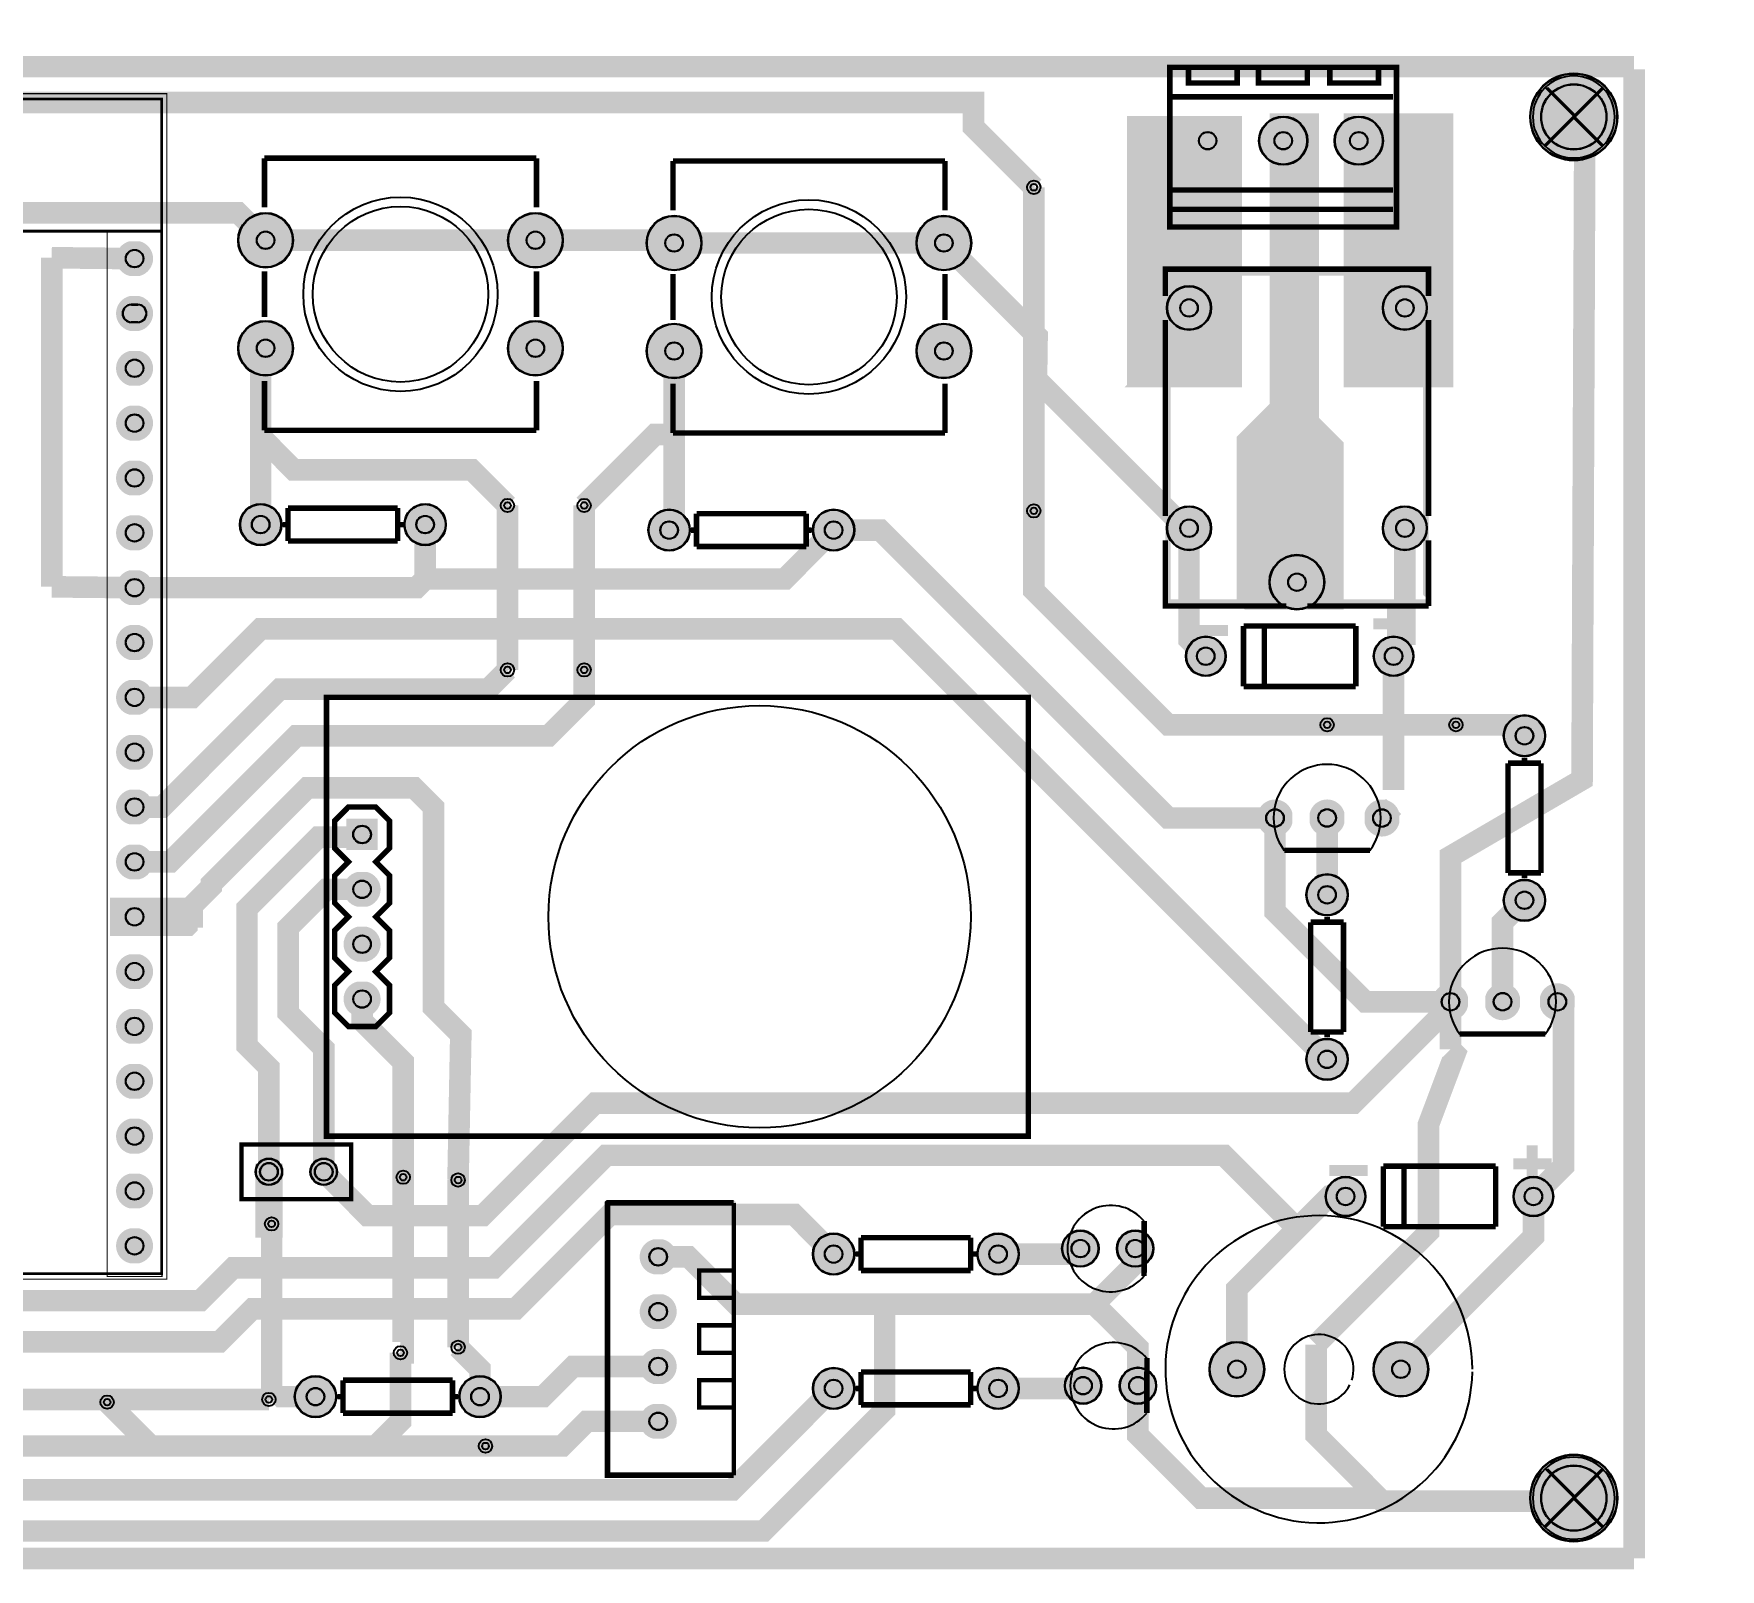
# Model space of a CAD drawing. Header units: millimetres. Extents: x 1 to 137, y 0 to 71.
# Drawn here: x 58.9 to 137, y 0.3 to 71.5 of the extents above; entities that cross this region are included whole.
import ezdxf

# ---------------------------------------------------------------- set-up
doc = ezdxf.new("R2010")
doc.units = ezdxf.units.MM
for name, color, linetype, true_color in [('BoardOutLine', 7, 'Continuous', 0xff00ff), ('BottomLayer', 7, 'Continuous', 0x0000ff), ('BottomSolderMaskLayer', 7, 'Continuous', 0xaa00ff), ('Document', 7, 'Continuous', 0xffffff), ('Hole', 7, 'Continuous', 0x222222), ('Multi-Layer', 7, 'Continuous', 0xc0c0c0), ('TopLayer', 7, 'Continuous', 0xff0000), ('TopSilkLayer', 7, 'Continuous', 0xffcc00), ('TopSolderMaskLayer', 7, 'Continuous', 0x800080)]:
    doc.layers.add(name, color=color, linetype=linetype, true_color=true_color)

msp = doc.modelspace()

# ---------------------------------------------------------------- hatches: boundary and pattern name
at = {"layer": 'BottomLayer'}
for points in [[(114.835, 67.651), (109.501, 67.651), (109.501, 55.205), (109.374, 55.078), (114.835, 55.078)], [(116.105, 67.778), (118.391, 67.778), (118.391, 53.935), (116.232, 53.935), (116.105, 54.062)], [(119.534, 67.778), (119.534, 55.078), (124.614, 55.078), (124.614, 67.778)], [(114.581, 52.538), (114.581, 52.792), (116.105, 54.316), (118.391, 54.316), (118.391, 53.681), (119.534, 52.538), (119.534, 44.791), (114.962, 44.791), (114.581, 45.172)], [(62.384, 31.456), (66.448, 31.456), (66.448, 29.932), (66.194, 29.678), (62.384, 29.678)], [(69.115, 19.137), (70.385, 19.137), (70.385, 15.708), (69.115, 15.708)]]:
    msp.add_hatch(color=256, dxfattribs=at).paths.add_polyline_path(points)
at = {"layer": 'BottomSolderMaskLayer'}
for points in [[(128.177, 67.61, 1), (132.228, 67.61, 1)], [(112.115, 67.634), (114.366, 67.634), (114.366, 65.383), (112.115, 65.383)], [(115.615, 66.508, 1), (117.866, 66.508, 1)], [(119.115, 66.508, 1), (121.366, 66.508, 1)], [(68.321, 61.896, 1), (70.872, 61.896, 1)], [(80.821, 61.896, 1), (83.371, 61.896, 1)], [(87.244, 61.769, 1), (89.795, 61.769, 1)], [(99.744, 61.769, 1), (102.294, 61.769, 1)], [(63.301, 60.242, -0.785398), (63.301, 61.853), (63.753, 61.853, -0.785398), (63.753, 60.242)], [(111.35, 58.761, 1), (113.401, 58.761, 1)], [(121.35, 58.761, 1), (123.401, 58.761, 1)], [(63.301, 57.702, -0.785398), (63.301, 59.313), (63.753, 59.313, -0.785398), (63.753, 57.702)], [(68.321, 56.896, 1), (70.872, 56.896, 1)], [(80.821, 56.896, 1), (83.371, 56.896, 1)], [(87.244, 56.769, 1), (89.795, 56.769, 1)], [(99.744, 56.769, 1), (102.294, 56.769, 1)], [(63.301, 55.162, -0.785398), (63.301, 56.773), (63.753, 56.773, -0.785398), (63.753, 55.162)], [(63.301, 52.622, -0.785398), (63.301, 54.232), (63.753, 54.232, -0.785398), (63.753, 52.622)], [(63.301, 50.082, -0.785398), (63.301, 51.692), (63.753, 51.692, -0.785398), (63.753, 50.082)], [(68.404, 48.728, 1), (70.335, 48.728, 1)], [(76.024, 48.728, 1), (77.955, 48.728, 1)], [(87.327, 48.474, 1), (89.258, 48.474, 1)], [(94.947, 48.474, 1), (96.878, 48.474, 1)], [(111.35, 48.561, 1), (113.401, 48.561, 1)], [(121.35, 48.561, 1), (123.401, 48.561, 1)], [(63.301, 47.542, -0.785398), (63.301, 49.152), (63.753, 49.152, -0.785398), (63.753, 47.542)], [(116.1, 46.061, 1), (118.651, 46.061, 1)], [(63.301, 45.002, -0.785398), (63.301, 46.612), (63.753, 46.612, -0.785398), (63.753, 45.002)], [(63.301, 42.462, -0.785398), (63.301, 44.072), (63.753, 44.072, -0.785398), (63.753, 42.462)], [(112.227, 42.632, 1), (114.078, 42.632, 1)], [(120.927, 42.632, 1), (122.778, 42.632, 1)], [(63.301, 39.922, -0.785398), (63.301, 41.532), (63.753, 41.532, -0.785398), (63.753, 39.922)], [(126.951, 38.949, 1), (128.882, 38.949, 1)], [(63.301, 37.382, -0.785398), (63.301, 38.992), (63.753, 38.992, -0.785398), (63.753, 37.382)], [(63.301, 34.842, -0.785398), (63.301, 36.452), (63.753, 36.452, -0.785398), (63.753, 34.842)], [(117.165, 34.913, -0.785398), (115.554, 34.913), (115.554, 35.365, -0.785398), (117.165, 35.365)], [(119.578, 34.916, -0.785398), (117.967, 34.916), (117.967, 35.367, -0.785398), (119.578, 35.367)], [(122.118, 34.913, -0.785398), (120.507, 34.913), (120.507, 35.365, -0.785398), (122.118, 35.365)], [(73.343, 35.102), (74.793, 35.102), (74.793, 33.652), (73.343, 33.652)], [(63.301, 32.302, -0.785398), (63.301, 33.912), (63.753, 33.912, -0.785398), (63.753, 32.302)], [(73.842, 31.032, -0.785398), (73.842, 32.642), (74.294, 32.642, -0.785398), (74.294, 31.032)], [(117.807, 31.583, 1), (119.737, 31.583, 1)], [(126.951, 31.329, 1), (128.882, 31.329, 1)], [(63.301, 29.762, -0.785398), (63.301, 31.372), (63.753, 31.372, -0.785398), (63.753, 29.762)], [(73.842, 28.492, -0.785398), (73.842, 30.102), (74.294, 30.102, -0.785398), (74.294, 28.492)], [(63.301, 27.222, -0.785398), (63.301, 28.832), (63.753, 28.832, -0.785398), (63.753, 27.222)], [(73.842, 25.952, -0.785398), (73.842, 27.562), (74.294, 27.562, -0.785398), (74.294, 25.952)], [(125.293, 26.404, -0.785398), (123.682, 26.404), (123.682, 26.856, -0.785398), (125.293, 26.856)], [(127.706, 26.407, -0.785398), (126.095, 26.407), (126.095, 26.858, -0.785398), (127.706, 26.858)], [(130.246, 26.404, -0.785398), (128.635, 26.404), (128.635, 26.856, -0.785398), (130.246, 26.856)], [(63.301, 24.682, -0.785398), (63.301, 26.292), (63.753, 26.292, -0.785398), (63.753, 24.682)], [(117.807, 23.963, 1), (119.737, 23.963, 1)], [(63.301, 22.142, -0.785398), (63.301, 23.752), (63.753, 23.752, -0.785398), (63.753, 22.142)], [(63.301, 19.602, -0.785398), (63.301, 21.212), (63.753, 21.212, -0.785398), (63.753, 19.602)], [(69.128, 18.756, 1), (70.372, 18.756, 1)], [(71.668, 18.756, 1), (72.912, 18.756, 1)], [(63.301, 17.062, -0.785398), (63.301, 18.672), (63.753, 18.672, -0.785398), (63.753, 17.062)], [(118.704, 17.613, 1), (120.555, 17.613, 1)], [(127.404, 17.613, 1), (129.255, 17.613, 1)], [(63.301, 14.522, -0.785398), (63.301, 16.132), (63.753, 16.132, -0.785398), (63.753, 14.522)], [(94.947, 14.946, 1), (96.877, 14.946, 1)], [(102.567, 14.946, 1), (104.497, 14.946, 1)], [(106.491, 15.2, 1), (108.193, 15.2, 1)], [(109.031, 15.2, 1), (110.733, 15.2, 1)], [(88.011, 15.624, -0.785398), (88.011, 14.014), (87.557, 14.014, -0.785398), (87.557, 15.624)], [(88.011, 13.084, -0.785398), (88.011, 11.474), (87.557, 11.474, -0.785398), (87.557, 13.084)], [(88.011, 10.544, -0.785398), (88.011, 8.934), (87.557, 8.934, -0.785398), (87.557, 10.544)], [(113.316, 9.612, 1), (115.867, 9.612, 1)], [(120.915, 9.612, 1), (123.466, 9.612, 1)], [(94.947, 8.723, 1), (96.877, 8.723, 1)], [(102.567, 8.723, 1), (104.497, 8.723, 1)], [(106.618, 8.85, 1), (108.32, 8.85, 1)], [(109.158, 8.85, 1), (110.86, 8.85, 1)], [(70.944, 8.342, 1), (72.874, 8.342, 1)], [(78.564, 8.342, 1), (80.494, 8.342, 1)], [(88.011, 8.004, -0.785398), (88.011, 6.394), (87.557, 6.394, -0.785398), (87.557, 8.004)], [(128.177, 3.643, 1), (132.228, 3.643, 1)]]:
    msp.add_hatch(color=256, dxfattribs=at).paths.add_polyline_path(points)
at = {"layer": 'Document'}
for points in [[(123.344, 45.014), (111.406, 45.014), (111.39, 45.015), (111.373, 45.018), (111.358, 45.024), (111.343, 45.031), (111.329, 45.04), (111.316, 45.051), (111.305, 45.064), (111.296, 45.078), (111.289, 45.092), (111.283, 45.108), (111.28, 45.124), (111.279, 45.141), (111.279, 60.381), (111.28, 60.398), (111.283, 60.414), (111.289, 60.43), (111.296, 60.445), (111.305, 60.458), (111.316, 60.471), (111.329, 60.482), (111.343, 60.491), (111.358, 60.498), (111.373, 60.504), (111.39, 60.507), (111.406, 60.508), (123.344, 60.508), (123.361, 60.507), (123.377, 60.504), (123.393, 60.498), (123.408, 60.491), (123.421, 60.482), (123.434, 60.471), (123.445, 60.458), (123.454, 60.445), (123.462, 60.43), (123.467, 60.414), (123.47, 60.398), (123.471, 60.381), (123.471, 45.522), (123.47, 45.505), (123.467, 45.489), (123.462, 45.473), (123.454, 45.459), (123.445, 45.445), (123.434, 45.432), (123.421, 45.421), (123.408, 45.412), (123.393, 45.405), (123.377, 45.399), (123.361, 45.396), (123.344, 45.395), (123.328, 45.396), (123.311, 45.399), (123.296, 45.405), (123.281, 45.412), (123.267, 45.421), (123.254, 45.432), (123.243, 45.445), (123.234, 45.459), (123.227, 45.473), (123.221, 45.489), (123.218, 45.505), (123.217, 45.522), (123.217, 60.254), (111.533, 60.254), (111.533, 45.268), (123.344, 45.268), (123.361, 45.267), (123.377, 45.264), (123.393, 45.258), (123.408, 45.251), (123.421, 45.242), (123.434, 45.231), (123.445, 45.218), (123.454, 45.205), (123.462, 45.19), (123.467, 45.174), (123.47, 45.158), (123.471, 45.141), (123.47, 45.124), (123.467, 45.108), (123.462, 45.092), (123.454, 45.078), (123.445, 45.064), (123.434, 45.051), (123.421, 45.04), (123.408, 45.031), (123.393, 45.024), (123.377, 45.018), (123.361, 45.015), (123.344, 45.014)], [(121.547, 43.225), (121.547, 45.003), (122.055, 45.003), (122.055, 43.225)], [(112.4, 44.083), (114.178, 44.083), (114.178, 43.575), (112.4, 43.575)], [(120.917, 44.391), (122.695, 44.391), (122.695, 43.883), (120.917, 43.883)], [(128.024, 18.206), (128.024, 19.984), (128.532, 19.984), (128.532, 18.206)], [(118.877, 19.064), (120.655, 19.064), (120.655, 18.556), (118.877, 18.556)], [(127.394, 19.372), (129.172, 19.372), (129.172, 18.864), (127.394, 18.864)], [(91.184, 4.829), (85.554, 4.829), (85.554, 17.199), (91.184, 17.199), (91.184, 4.979), (91.384, 4.979), (91.384, 17.349), (91.294, 17.439), (85.424, 17.439), (85.314, 17.329), (85.314, 4.689), (85.414, 4.589), (91.324, 4.589), (91.384, 4.649), (91.384, 4.969), (91.184, 4.969)], [(91.184, 13.009), (91.184, 12.819), (89.664, 12.819), (89.594, 12.889), (89.594, 14.209), (89.664, 14.279), (91.174, 14.279), (91.174, 14.089), (89.794, 14.089), (89.784, 14.079), (89.784, 13.019), (89.794, 13.009)], [(91.184, 10.469), (91.184, 10.279), (89.664, 10.279), (89.594, 10.349), (89.594, 11.669), (89.664, 11.739), (91.174, 11.739), (91.174, 11.549), (89.794, 11.549), (89.784, 11.539), (89.784, 10.479), (89.794, 10.469)], [(91.184, 7.929), (91.184, 7.739), (89.664, 7.739), (89.594, 7.809), (89.594, 9.129), (89.664, 9.199), (91.174, 9.199), (91.174, 9.009), (89.794, 9.009), (89.784, 8.999), (89.784, 7.939), (89.794, 7.929)]]:
    msp.add_hatch(color=256, dxfattribs=at).paths.add_polyline_path(points)
at = {"layer": 'Multi-Layer'}
for points in [[(128.202, 67.61, 1), (132.202, 67.61, 1)], [(112.14, 67.608), (114.34, 67.608), (114.34, 65.408), (112.14, 65.408)], [(115.64, 66.508, 1), (117.84, 66.508, 1)], [(119.14, 66.508, 1), (121.34, 66.508, 1)], [(68.346, 61.896, 1), (70.846, 61.896, 1)], [(80.846, 61.896, 1), (83.346, 61.896, 1)], [(87.269, 61.769, 1), (89.769, 61.769, 1)], [(99.769, 61.769, 1), (102.269, 61.769, 1)], [(63.307, 60.267, -0.785398), (63.307, 61.827), (63.747, 61.827, -0.785398), (63.747, 60.267)], [(111.375, 58.761, 1), (113.375, 58.761, 1)], [(121.375, 58.761, 1), (123.375, 58.761, 1)], [(63.307, 57.727, -0.785398), (63.307, 59.287), (63.747, 59.287, -0.785398), (63.747, 57.727)], [(68.346, 56.896, 1), (70.846, 56.896, 1)], [(80.846, 56.896, 1), (83.346, 56.896, 1)], [(87.269, 56.769, 1), (89.769, 56.769, 1)], [(99.769, 56.769, 1), (102.269, 56.769, 1)], [(63.307, 55.187, -0.785398), (63.307, 56.747), (63.747, 56.747, -0.785398), (63.747, 55.187)], [(63.307, 52.647, -0.785398), (63.307, 54.207), (63.747, 54.207, -0.785398), (63.747, 52.647)], [(63.307, 50.107, -0.785398), (63.307, 51.667), (63.747, 51.667, -0.785398), (63.747, 50.107)], [(68.43, 48.728, 1), (70.309, 48.728, 1)], [(76.05, 48.728, 1), (77.929, 48.728, 1)], [(87.353, 48.474, 1), (89.232, 48.474, 1)], [(94.973, 48.474, 1), (96.852, 48.474, 1)], [(111.375, 48.561, 1), (113.375, 48.561, 1)], [(121.375, 48.561, 1), (123.375, 48.561, 1)], [(63.307, 47.567, -0.785398), (63.307, 49.127), (63.747, 49.127, -0.785398), (63.747, 47.567)], [(116.125, 46.061, 1), (118.625, 46.061, 1)], [(63.307, 45.027, -0.785398), (63.307, 46.587), (63.747, 46.587, -0.785398), (63.747, 45.027)], [(63.307, 42.487, -0.785398), (63.307, 44.047), (63.747, 44.047, -0.785398), (63.747, 42.487)], [(112.252, 42.632, 1), (114.052, 42.632, 1)], [(120.952, 42.632, 1), (122.752, 42.632, 1)], [(63.307, 39.947, -0.785398), (63.307, 41.507), (63.747, 41.507, -0.785398), (63.747, 39.947)], [(126.977, 38.949, 1), (128.856, 38.949, 1)], [(63.307, 37.407, -0.785398), (63.307, 38.967), (63.747, 38.967, -0.785398), (63.747, 37.407)], [(63.307, 34.867, -0.785398), (63.307, 36.427), (63.747, 36.427, -0.785398), (63.747, 34.867)], [(117.139, 34.919, -0.785398), (115.579, 34.919), (115.579, 35.359, -0.785398), (117.139, 35.359)], [(119.552, 34.922, -0.785398), (117.992, 34.922), (117.992, 35.362, -0.785398), (119.552, 35.362)], [(122.092, 34.919, -0.785398), (120.532, 34.919), (120.532, 35.359, -0.785398), (122.092, 35.359)], [(73.368, 35.077), (74.768, 35.077), (74.768, 33.677), (73.368, 33.677)], [(63.307, 32.327, -0.785398), (63.307, 33.887), (63.747, 33.887, -0.785398), (63.747, 32.327)], [(73.848, 31.057, -0.785398), (73.848, 32.617), (74.288, 32.617, -0.785398), (74.288, 31.057)], [(117.832, 31.583, 1), (119.712, 31.583, 1)], [(126.977, 31.329, 1), (128.856, 31.329, 1)], [(63.307, 29.787, -0.785398), (63.307, 31.347), (63.747, 31.347, -0.785398), (63.747, 29.787)], [(73.848, 28.517, -0.785398), (73.848, 30.077), (74.288, 30.077, -0.785398), (74.288, 28.517)], [(63.307, 27.247, -0.785398), (63.307, 28.807), (63.747, 28.807, -0.785398), (63.747, 27.247)], [(73.848, 25.977, -0.785398), (73.848, 27.537), (74.288, 27.537, -0.785398), (74.288, 25.977)], [(125.267, 26.41, -0.785398), (123.707, 26.41), (123.707, 26.85, -0.785398), (125.267, 26.85)], [(127.68, 26.413, -0.785398), (126.12, 26.413), (126.12, 26.853, -0.785398), (127.68, 26.853)], [(130.22, 26.41, -0.785398), (128.66, 26.41), (128.66, 26.85, -0.785398), (130.22, 26.85)], [(63.307, 24.707, -0.785398), (63.307, 26.267), (63.747, 26.267, -0.785398), (63.747, 24.707)], [(117.832, 23.963, 1), (119.712, 23.963, 1)], [(63.307, 22.167, -0.785398), (63.307, 23.727), (63.747, 23.727, -0.785398), (63.747, 22.167)], [(63.307, 19.627, -0.785398), (63.307, 21.187), (63.747, 21.187, -0.785398), (63.747, 19.627)], [(69.153, 18.756, 1), (70.347, 18.756, 1)], [(71.693, 18.756, 1), (72.887, 18.756, 1)], [(63.307, 17.087, -0.785398), (63.307, 18.647), (63.747, 18.647, -0.785398), (63.747, 17.087)], [(118.729, 17.613, 1), (120.529, 17.613, 1)], [(127.429, 17.613, 1), (129.229, 17.613, 1)], [(63.307, 14.547, -0.785398), (63.307, 16.107), (63.747, 16.107, -0.785398), (63.747, 14.547)], [(94.972, 14.946, 1), (96.852, 14.946, 1)], [(102.592, 14.946, 1), (104.472, 14.946, 1)], [(106.517, 15.2, 1), (108.168, 15.2, 1)], [(109.057, 15.2, 1), (110.708, 15.2, 1)], [(88.004, 15.599, -0.785398), (88.004, 14.039), (87.564, 14.039, -0.785398), (87.564, 15.599)], [(88.004, 13.059, -0.785398), (88.004, 11.499), (87.564, 11.499, -0.785398), (87.564, 13.059)], [(88.004, 10.519, -0.785398), (88.004, 8.959), (87.564, 8.959, -0.785398), (87.564, 10.519)], [(113.342, 9.612, 1), (115.842, 9.612, 1)], [(120.941, 9.612, 1), (123.441, 9.612, 1)], [(94.972, 8.723, 1), (96.852, 8.723, 1)], [(102.592, 8.723, 1), (104.472, 8.723, 1)], [(106.644, 8.85, 1), (108.295, 8.85, 1)], [(109.184, 8.85, 1), (110.835, 8.85, 1)], [(70.969, 8.342, 1), (72.849, 8.342, 1)], [(78.589, 8.342, 1), (80.469, 8.342, 1)], [(88.004, 7.979, -0.785398), (88.004, 6.419), (87.564, 6.419, -0.785398), (87.564, 7.979)], [(128.202, 3.643, 1), (132.202, 3.643, 1)]]:
    msp.add_hatch(color=256, dxfattribs=at).paths.add_polyline_path(points)
at = {"layer": 'TopSolderMaskLayer'}
for points in [[(128.177, 67.61, 1), (132.228, 67.61, 1)], [(112.115, 67.634), (114.366, 67.634), (114.366, 65.383), (112.115, 65.383)], [(115.615, 66.508, 1), (117.866, 66.508, 1)], [(119.115, 66.508, 1), (121.366, 66.508, 1)], [(68.321, 61.896, 1), (70.872, 61.896, 1)], [(80.821, 61.896, 1), (83.371, 61.896, 1)], [(87.244, 61.769, 1), (89.795, 61.769, 1)], [(99.744, 61.769, 1), (102.294, 61.769, 1)], [(63.301, 60.242, -0.785398), (63.301, 61.853), (63.753, 61.853, -0.785398), (63.753, 60.242)], [(111.35, 58.761, 1), (113.401, 58.761, 1)], [(121.35, 58.761, 1), (123.401, 58.761, 1)], [(63.301, 57.702, -0.785398), (63.301, 59.313), (63.753, 59.313, -0.785398), (63.753, 57.702)], [(68.321, 56.896, 1), (70.872, 56.896, 1)], [(80.821, 56.896, 1), (83.371, 56.896, 1)], [(87.244, 56.769, 1), (89.795, 56.769, 1)], [(99.744, 56.769, 1), (102.294, 56.769, 1)], [(63.301, 55.162, -0.785398), (63.301, 56.773), (63.753, 56.773, -0.785398), (63.753, 55.162)], [(63.301, 52.622, -0.785398), (63.301, 54.232), (63.753, 54.232, -0.785398), (63.753, 52.622)], [(63.301, 50.082, -0.785398), (63.301, 51.692), (63.753, 51.692, -0.785398), (63.753, 50.082)], [(68.404, 48.728, 1), (70.335, 48.728, 1)], [(76.024, 48.728, 1), (77.955, 48.728, 1)], [(87.327, 48.474, 1), (89.258, 48.474, 1)], [(94.947, 48.474, 1), (96.878, 48.474, 1)], [(111.35, 48.561, 1), (113.401, 48.561, 1)], [(121.35, 48.561, 1), (123.401, 48.561, 1)], [(63.301, 47.542, -0.785398), (63.301, 49.152), (63.753, 49.152, -0.785398), (63.753, 47.542)], [(116.1, 46.061, 1), (118.651, 46.061, 1)], [(63.301, 45.002, -0.785398), (63.301, 46.612), (63.753, 46.612, -0.785398), (63.753, 45.002)], [(63.301, 42.462, -0.785398), (63.301, 44.072), (63.753, 44.072, -0.785398), (63.753, 42.462)], [(112.227, 42.632, 1), (114.078, 42.632, 1)], [(120.927, 42.632, 1), (122.778, 42.632, 1)], [(63.301, 39.922, -0.785398), (63.301, 41.532), (63.753, 41.532, -0.785398), (63.753, 39.922)], [(126.951, 38.949, 1), (128.882, 38.949, 1)], [(63.301, 37.382, -0.785398), (63.301, 38.992), (63.753, 38.992, -0.785398), (63.753, 37.382)], [(63.301, 34.842, -0.785398), (63.301, 36.452), (63.753, 36.452, -0.785398), (63.753, 34.842)], [(117.165, 34.913, -0.785398), (115.554, 34.913), (115.554, 35.365, -0.785398), (117.165, 35.365)], [(119.578, 34.916, -0.785398), (117.967, 34.916), (117.967, 35.367, -0.785398), (119.578, 35.367)], [(122.118, 34.913, -0.785398), (120.507, 34.913), (120.507, 35.365, -0.785398), (122.118, 35.365)], [(73.343, 35.102), (74.793, 35.102), (74.793, 33.652), (73.343, 33.652)], [(63.301, 32.302, -0.785398), (63.301, 33.912), (63.753, 33.912, -0.785398), (63.753, 32.302)], [(73.842, 31.032, -0.785398), (73.842, 32.642), (74.294, 32.642, -0.785398), (74.294, 31.032)], [(117.807, 31.583, 1), (119.737, 31.583, 1)], [(126.951, 31.329, 1), (128.882, 31.329, 1)], [(63.301, 29.762, -0.785398), (63.301, 31.372), (63.753, 31.372, -0.785398), (63.753, 29.762)], [(73.842, 28.492, -0.785398), (73.842, 30.102), (74.294, 30.102, -0.785398), (74.294, 28.492)], [(63.301, 27.222, -0.785398), (63.301, 28.832), (63.753, 28.832, -0.785398), (63.753, 27.222)], [(73.842, 25.952, -0.785398), (73.842, 27.562), (74.294, 27.562, -0.785398), (74.294, 25.952)], [(125.293, 26.404, -0.785398), (123.682, 26.404), (123.682, 26.856, -0.785398), (125.293, 26.856)], [(127.706, 26.407, -0.785398), (126.095, 26.407), (126.095, 26.858, -0.785398), (127.706, 26.858)], [(130.246, 26.404, -0.785398), (128.635, 26.404), (128.635, 26.856, -0.785398), (130.246, 26.856)], [(63.301, 24.682, -0.785398), (63.301, 26.292), (63.753, 26.292, -0.785398), (63.753, 24.682)], [(117.807, 23.963, 1), (119.737, 23.963, 1)], [(63.301, 22.142, -0.785398), (63.301, 23.752), (63.753, 23.752, -0.785398), (63.753, 22.142)], [(63.301, 19.602, -0.785398), (63.301, 21.212), (63.753, 21.212, -0.785398), (63.753, 19.602)], [(69.128, 18.756, 1), (70.372, 18.756, 1)], [(71.668, 18.756, 1), (72.912, 18.756, 1)], [(63.301, 17.062, -0.785398), (63.301, 18.672), (63.753, 18.672, -0.785398), (63.753, 17.062)], [(118.704, 17.613, 1), (120.555, 17.613, 1)], [(127.404, 17.613, 1), (129.255, 17.613, 1)], [(63.301, 14.522, -0.785398), (63.301, 16.132), (63.753, 16.132, -0.785398), (63.753, 14.522)], [(94.947, 14.946, 1), (96.877, 14.946, 1)], [(102.567, 14.946, 1), (104.497, 14.946, 1)], [(106.491, 15.2, 1), (108.193, 15.2, 1)], [(109.031, 15.2, 1), (110.733, 15.2, 1)], [(88.011, 15.624, -0.785398), (88.011, 14.014), (87.557, 14.014, -0.785398), (87.557, 15.624)], [(88.011, 13.084, -0.785398), (88.011, 11.474), (87.557, 11.474, -0.785398), (87.557, 13.084)], [(88.011, 10.544, -0.785398), (88.011, 8.934), (87.557, 8.934, -0.785398), (87.557, 10.544)], [(113.316, 9.612, 1), (115.867, 9.612, 1)], [(120.915, 9.612, 1), (123.466, 9.612, 1)], [(94.947, 8.723, 1), (96.877, 8.723, 1)], [(102.567, 8.723, 1), (104.497, 8.723, 1)], [(106.618, 8.85, 1), (108.32, 8.85, 1)], [(109.158, 8.85, 1), (110.86, 8.85, 1)], [(70.944, 8.342, 1), (72.874, 8.342, 1)], [(78.564, 8.342, 1), (80.494, 8.342, 1)], [(88.011, 8.004, -0.785398), (88.011, 6.394), (87.557, 6.394, -0.785398), (87.557, 8.004)], [(128.177, 3.643, 1), (132.228, 3.643, 1)]]:
    msp.add_hatch(color=256, dxfattribs=at).paths.add_polyline_path(points)

# ---------------------------------------------------------------- linework, layer by layer
at = {"layer": 'BoardOutLine', "const_width": 1}
for points in [[(1.043, 69.937), (132.997, 69.937)], [(132.997, 0.848), (1.043, 0.848), (1.043, 69.81)], [(132.997, 69.81), (132.997, 0.848)]]:
    msp.add_lwpolyline(points, dxfattribs=at)
at = {"layer": 'BottomLayer', "const_width": 1}
for points in [[(105.183, 64.349), (102.395, 67.137), (102.395, 68.273), (52.973, 68.273), (44.35, 59.65), (44.35, 38.187), (41.81, 35.647), (38.127, 35.647)], [(124.488, 26.629), (124.487, 33.361), (130.583, 36.917), (130.711, 67.143), (130.203, 67.143)], [(113.24, 66.508), (113.24, 64.108)], [(116.74, 66.508), (116.74, 61.134), (117.002, 60.872)], [(120.24, 66.508), (122.074, 64.674), (122.074, 61.428)], [(113.24, 64.108), (112.136, 63.004), (112.136, 61.364)], [(69.597, 61.897), (68.32, 63.172), (57.583, 63.172), (50.59, 56.177), (50.59, 25.709), (50.283, 25.404)], [(69.596, 61.896), (82.096, 61.896)], [(82.096, 61.896), (88.392, 61.896), (88.519, 61.769)], [(88.519, 61.769), (101.019, 61.769)], [(105.31, 55.459), (105.338, 57.45), (101.019, 61.769)], [(112.136, 61.364), (112.375, 61.126), (112.375, 58.761)], [(122.074, 61.428), (122.375, 61.127), (122.375, 58.761)], [(63.527, 61.046), (63.527, 61.047), (59.69, 61.087)], [(59.69, 61.087), (59.69, 45.847)], [(117.002, 60.872), (117.002, 50.006), (116.813, 49.817)], [(117.264, 60.872), (117.002, 60.872)], [(69.596, 56.896), (69.369, 56.669), (69.369, 48.728)], [(88.519, 56.769), (88.519, 48.701), (88.292, 48.474)], [(112.295, 48.474), (105.258, 55.511)], [(69.369, 52.811), (70.893, 51.268), (79.148, 51.268), (80.799, 49.617)], [(88.519, 52.905), (87.643, 52.905), (84.355, 49.617)], [(116.813, 49.817), (117.375, 49.254), (117.375, 46.061)], [(76.989, 48.728), (76.989, 46.21)], [(105.183, 49.363), (105.183, 45.68), (111.406, 39.457), (118.772, 39.457)], [(76.989, 46.21), (93.648, 46.21), (95.912, 48.474)], [(95.913, 48.473), (98.072, 48.473), (111.407, 35.139), (114.2, 35.139)], [(113.152, 42.632), (112.375, 43.409), (112.375, 48.561)], [(122.375, 43.155), (122.375, 48.561)], [(63.527, 45.807), (59.69, 45.847)], [(63.527, 45.807), (63.932, 45.807)], [(63.932, 45.807), (65.608, 45.807)], [(76.989, 46.21), (76.586, 45.807), (65.608, 45.807)], [(118.773, 23.962), (98.833, 43.902), (69.369, 43.902), (66.193, 40.726), (63.528, 40.726)], [(121.852, 42.632), (121.979, 42.632), (122.375, 43.028)], [(121.852, 36.441), (121.852, 42.632)], [(63.528, 35.646), (64.798, 35.646), (70.26, 41.108), (79.912, 41.108), (80.8, 41.996)], [(63.528, 33.106), (65.179, 33.106), (71.021, 38.948), (82.703, 38.948), (84.356, 40.601), (84.356, 41.996)], [(95.912, 8.723), (91.213, 4.024), (41.175, 4.024), (31.523, 13.676), (31.523, 34.696), (37.554, 40.727), (38.127, 40.727)], [(124.741, 39.457), (127.408, 39.457), (127.916, 38.949)], [(95.913, 14.945), (94.077, 16.782), (85.556, 16.782), (81.18, 12.406), (68.988, 12.406), (67.463, 10.881), (37.747, 10.881), (33.556, 15.072), (33.556, 34.125), (37.615, 38.186), (38.128, 38.186)], [(66.195, 30.058), (66.195, 31.074), (67.084, 31.963), (67.084, 32.09), (71.529, 36.535), (76.482, 36.535), (77.371, 35.646), (77.371, 26.375), (78.641, 25.105), (78.513, 18.375)], [(121.312, 35.139), (121.852, 35.679)], [(116.359, 35.139), (114.54, 35.139), (114.2, 35.139)], [(116.359, 35.139), (116.359, 30.812), (120.541, 26.63), (124.487, 26.63)], [(118.772, 35.142), (118.772, 31.583)], [(69.751, 20.406), (69.751, 23.581), (68.735, 24.597), (68.735, 30.949), (72.035, 34.249), (74.069, 34.249), (74.068, 34.377)], [(72.291, 20.406), (72.291, 24.47), (70.64, 26.121), (70.64, 30.06), (72.417, 31.837), (74.068, 31.837)], [(126.9, 26.633), (126.9, 30.313), (127.916, 31.329)], [(74.068, 26.757), (74.068, 25.741), (75.973, 23.836), (75.973, 18.502)], [(124.487, 26.345), (124.487, 26.63)], [(124.487, 26.345), (124.487, 25.189)], [(129.726, 26.344), (129.726, 19.01), (128.329, 17.613)], [(129.44, 26.63), (129.726, 26.344)], [(50.285, 25.403), (50.285, 17.648), (55.146, 12.787), (66.575, 12.787), (68.099, 14.311), (80.164, 14.311), (85.37, 19.517), (114, 19.517), (117.386, 16.132)], [(124.488, 25.197), (124.488, 25.995), (124.047, 25.995), (119.982, 21.93), (84.862, 21.93), (79.656, 16.724), (74.322, 16.724), (72.291, 18.757), (72.291, 20.406)], [(124.487, 25.189), (124.487, 24.43)], [(118.264, 10.755), (123.471, 15.962), (123.471, 20.953), (124.699, 24.219), (124.488, 24.43)], [(69.75, 20.407), (69.75, 18.756)], [(119.629, 17.613), (118.867, 17.613), (117.386, 16.132)], [(128.329, 17.613), (128.329, 15.751), (122.191, 9.612)], [(117.386, 16.132), (114.592, 13.338), (114.592, 9.612)], [(103.532, 14.946), (107.088, 14.946), (107.342, 15.2)], [(109.882, 15.2), (109.882, 14.509), (107.996, 12.623)], [(98.278, 12.623), (98.278, 7.726), (92.67, 2.119), (27.713, 2.119), (15.013, 14.819)], [(98.278, 12.623), (91.383, 12.623), (89.187, 14.819), (87.784, 14.819)], [(107.996, 12.623), (98.278, 12.623)], [(107.996, 12.623), (110.009, 10.611), (110.009, 8.85)], [(79.529, 8.331), (79.529, 9.612), (78.513, 10.628)], [(118.265, 10.754), (118.265, 6.563), (121.323, 3.505), (130.203, 3.505)], [(45.747, 6.056), (74.703, 6.056), (75.846, 7.199), (75.846, 10.374)], [(87.785, 9.738), (83.846, 9.738), (82.449, 8.341), (79.53, 8.341)], [(69.751, 8.215), (40.54, 8.215)], [(71.909, 8.342), (69.878, 8.342), (69.751, 8.215)], [(103.532, 8.723), (107.342, 8.723), (107.469, 8.85)], [(110.009, 8.85), (110.009, 6.564), (112.93, 3.643), (121.323, 3.643)], [(87.784, 7.199), (84.482, 7.199), (83.339, 6.056), (79.783, 6.056)]]:
    msp.add_lwpolyline(points, dxfattribs=at)
at = {"layer": 'BottomSolderMaskLayer'}
for points in [[(63.677, 58.917), (63.377, 58.917)], [(63.677, 58.097), (63.377, 58.097)]]:
    msp.add_lwpolyline(points, close=True, dxfattribs=at)
for centre, radius in [((130.202, 67.61), 2.025), ((130.202, 67.61), 1.519), ((116.74, 66.508), 1.125), ((120.24, 66.508), 1.125), ((113.24, 66.508), 0.409), ((116.74, 66.508), 0.409), ((120.24, 66.508), 0.409), ((69.596, 61.896), 1.275), ((82.096, 61.896), 1.275), ((88.519, 61.769), 1.275), ((101.019, 61.769), 1.275), ((69.596, 61.896), 0.408), ((82.096, 61.896), 0.408), ((88.519, 61.769), 0.408), ((101.019, 61.769), 0.408), ((63.527, 61.047), 0.41), ((112.375, 58.761), 1.025), ((122.375, 58.761), 1.025), ((112.375, 58.761), 0.41), ((122.375, 58.761), 0.41), ((69.596, 56.896), 1.275), ((82.096, 56.896), 1.275), ((88.519, 56.769), 1.275), ((101.019, 56.769), 1.275), ((69.596, 56.896), 0.408), ((82.096, 56.896), 0.408), ((88.519, 56.769), 0.408), ((101.019, 56.769), 0.408), ((63.527, 55.967), 0.41), ((63.527, 53.427), 0.41), ((63.527, 50.887), 0.41), ((69.369, 48.728), 0.965), ((76.989, 48.728), 0.965), ((88.292, 48.474), 0.965), ((95.912, 48.474), 0.965), ((112.375, 48.561), 1.025), ((122.375, 48.561), 1.025), ((63.527, 48.347), 0.41), ((69.369, 48.728), 0.411), ((76.989, 48.728), 0.411), ((88.292, 48.474), 0.411), ((95.912, 48.474), 0.411), ((112.375, 48.561), 0.41), ((122.375, 48.561), 0.41), ((117.375, 46.061), 1.275), ((63.527, 45.807), 0.41), ((117.375, 46.061), 0.408), ((63.527, 43.267), 0.41), ((113.152, 42.632), 0.925), ((113.152, 42.632), 0.411), ((121.852, 42.632), 0.925), ((121.852, 42.632), 0.411), ((63.527, 40.727), 0.41), ((127.916, 38.949), 0.965), ((127.916, 38.949), 0.411), ((63.527, 38.187), 0.41), ((63.527, 35.647), 0.41), ((116.359, 35.139), 0.413), ((118.772, 35.142), 0.413), ((121.312, 35.139), 0.413), ((74.068, 34.377), 0.415), ((63.527, 33.107), 0.41), ((74.068, 31.837), 0.41), ((118.772, 31.583), 0.965), ((127.916, 31.329), 0.965), ((118.772, 31.583), 0.411), ((127.916, 31.329), 0.411), ((63.527, 30.567), 0.41), ((74.068, 29.297), 0.41), ((63.527, 28.027), 0.41), ((74.068, 26.757), 0.41), ((124.487, 26.63), 0.413), ((126.9, 26.633), 0.413), ((129.44, 26.63), 0.413), ((63.527, 25.487), 0.41), ((118.772, 23.963), 0.965), ((118.772, 23.963), 0.411), ((63.527, 22.947), 0.41), ((63.527, 20.407), 0.41), ((69.75, 18.756), 0.622), ((69.75, 18.756), 0.417), ((72.29, 18.756), 0.622), ((72.29, 18.756), 0.417), ((63.527, 17.867), 0.41), ((119.629, 17.613), 0.925), ((119.629, 17.613), 0.411), ((128.329, 17.613), 0.925), ((128.329, 17.613), 0.411), ((63.527, 15.327), 0.41), ((95.912, 14.946), 0.965), ((103.532, 14.946), 0.965), ((107.342, 15.2), 0.851), ((109.882, 15.2), 0.851), ((87.784, 14.819), 0.413), ((95.912, 14.946), 0.411), ((103.532, 14.946), 0.411), ((107.342, 15.2), 0.412), ((109.882, 15.2), 0.412), ((87.784, 12.279), 0.413), ((114.592, 9.612), 1.275), ((122.191, 9.612), 1.275), ((87.784, 9.739), 0.413), ((95.912, 8.723), 0.965), ((103.532, 8.723), 0.965), ((107.469, 8.85), 0.851), ((110.009, 8.85), 0.851), ((114.592, 9.612), 0.408), ((122.191, 9.612), 0.408), ((71.909, 8.342), 0.965), ((71.909, 8.342), 0.411), ((79.529, 8.342), 0.965), ((79.529, 8.342), 0.411), ((95.912, 8.723), 0.411), ((103.532, 8.723), 0.411), ((107.469, 8.85), 0.412), ((110.009, 8.85), 0.412), ((87.784, 7.199), 0.413), ((130.202, 3.643), 2.025), ((130.202, 3.643), 1.519)]:
    msp.add_circle(centre, radius, dxfattribs=at)
for centre, start, end in [((63.377, 58.507), 90, 270), ((63.677, 58.507), 270, 90)]:
    msp.add_arc(centre, 0.41, start, end, dxfattribs=at)
at = {"layer": 'Document'}
for points, const_width in [([(36.627, 68.687), (65.027, 68.687), (65.027, 13.787), (36.627, 13.787), (36.627, 68.687)], 0.05), ([(36.877, 68.437), (64.777, 68.437), (64.777, 14.037), (36.877, 14.037), (36.877, 68.437)], 0.127)]:
    msp.add_lwpolyline(points, close=True, dxfattribs=dict(at, const_width=const_width))
at = {"layer": 'Hole'}
for centre in [(105.183, 64.349), (80.8, 49.616), (84.355, 49.617), (105.183, 49.363), (80.8, 41.997), (84.355, 41.997), (118.772, 39.457), (124.741, 39.457), (75.973, 18.502), (78.513, 18.375), (69.877, 16.343), (75.846, 10.374), (78.513, 10.628), (62.257, 8.088), (69.751, 8.215), (79.783, 6.056)]:
    msp.add_circle(centre, 0.155, dxfattribs=at)
at = {"layer": 'Multi-Layer'}
for points in [[(63.673, 58.907), (63.381, 58.907)], [(63.673, 58.107), (63.381, 58.107)]]:
    msp.add_lwpolyline(points, close=True, dxfattribs=at)
for centre, radius in [((130.202, 67.61), 2), ((130.202, 67.61), 1.5), ((116.74, 66.508), 1.1), ((120.24, 66.508), 1.1), ((113.24, 66.508), 0.4), ((116.74, 66.508), 0.4), ((120.24, 66.508), 0.4), ((105.183, 64.349), 0.31), ((69.596, 61.896), 1.25), ((82.096, 61.896), 1.25), ((88.519, 61.769), 1.25), ((101.019, 61.769), 1.25), ((69.596, 61.896), 0.4), ((82.096, 61.896), 0.4), ((88.519, 61.769), 0.4), ((101.019, 61.769), 0.4), ((63.527, 61.047), 0.4), ((112.375, 58.761), 1), ((122.375, 58.761), 1), ((112.375, 58.761), 0.4), ((122.375, 58.761), 0.4), ((69.596, 56.896), 1.25), ((82.096, 56.896), 1.25), ((88.519, 56.769), 1.25), ((101.019, 56.769), 1.25), ((69.596, 56.896), 0.4), ((82.096, 56.896), 0.4), ((88.519, 56.769), 0.4), ((101.019, 56.769), 0.4), ((63.527, 55.967), 0.4), ((63.527, 53.427), 0.4), ((63.527, 50.887), 0.4), ((69.369, 48.728), 0.94), ((76.989, 48.728), 0.94), ((80.8, 49.616), 0.31), ((84.355, 49.617), 0.31), ((88.292, 48.474), 0.94), ((95.912, 48.474), 0.94), ((105.183, 49.363), 0.31), ((112.375, 48.561), 1), ((122.375, 48.561), 1), ((63.527, 48.347), 0.4), ((69.369, 48.728), 0.4), ((76.989, 48.728), 0.4), ((88.292, 48.474), 0.4), ((95.912, 48.474), 0.4), ((112.375, 48.561), 0.4), ((122.375, 48.561), 0.4), ((117.375, 46.061), 1.25), ((63.527, 45.807), 0.4), ((117.375, 46.061), 0.4), ((63.527, 43.267), 0.4), ((113.152, 42.632), 0.9), ((113.152, 42.632), 0.4), ((121.852, 42.632), 0.9), ((121.852, 42.632), 0.4), ((80.8, 41.997), 0.31), ((84.355, 41.997), 0.31), ((63.527, 40.727), 0.4), ((127.916, 38.949), 0.94), ((118.772, 39.457), 0.31), ((124.741, 39.457), 0.31), ((127.916, 38.949), 0.4), ((63.527, 38.187), 0.4), ((63.527, 35.647), 0.4), ((116.359, 35.139), 0.4), ((118.772, 35.142), 0.4), ((121.312, 35.139), 0.4), ((74.068, 34.377), 0.4), ((63.527, 33.107), 0.4), ((74.068, 31.837), 0.4), ((118.772, 31.583), 0.94), ((127.916, 31.329), 0.94), ((118.772, 31.583), 0.4), ((127.916, 31.329), 0.4), ((63.527, 30.567), 0.4), ((74.068, 29.297), 0.4), ((63.527, 28.027), 0.4), ((74.068, 26.757), 0.4), ((124.487, 26.63), 0.4), ((126.9, 26.633), 0.4), ((129.44, 26.63), 0.4), ((63.527, 25.487), 0.4), ((118.772, 23.963), 0.94), ((118.772, 23.963), 0.4), ((63.527, 22.947), 0.4), ((63.527, 20.407), 0.4), ((69.75, 18.756), 0.597), ((69.75, 18.756), 0.4), ((72.29, 18.756), 0.597), ((72.29, 18.756), 0.4), ((75.973, 18.502), 0.31), ((63.527, 17.867), 0.4), ((78.513, 18.375), 0.31), ((119.629, 17.613), 0.9), ((119.629, 17.613), 0.4), ((128.329, 17.613), 0.9), ((128.329, 17.613), 0.4), ((69.877, 16.343), 0.31), ((63.527, 15.327), 0.4), ((95.912, 14.946), 0.94), ((103.532, 14.946), 0.94), ((107.342, 15.2), 0.826), ((109.882, 15.2), 0.826), ((87.784, 14.819), 0.4), ((95.912, 14.946), 0.4), ((103.532, 14.946), 0.4), ((107.342, 15.2), 0.4), ((109.882, 15.2), 0.4), ((87.784, 12.279), 0.4), ((75.846, 10.374), 0.31), ((78.513, 10.628), 0.31), ((114.592, 9.612), 1.25), ((122.191, 9.612), 1.25), ((87.784, 9.739), 0.4), ((95.912, 8.723), 0.94), ((103.532, 8.723), 0.94), ((107.469, 8.85), 0.826), ((110.009, 8.85), 0.826), ((114.592, 9.612), 0.4), ((122.191, 9.612), 0.4), ((71.909, 8.342), 0.94), ((71.909, 8.342), 0.4), ((79.529, 8.342), 0.94), ((79.529, 8.342), 0.4), ((95.912, 8.723), 0.4), ((103.532, 8.723), 0.4), ((107.469, 8.85), 0.4), ((110.009, 8.85), 0.4), ((62.257, 8.088), 0.31), ((69.751, 8.215), 0.31), ((87.784, 7.199), 0.4), ((79.783, 6.056), 0.31), ((130.202, 3.643), 2), ((130.202, 3.643), 1.5)]:
    msp.add_circle(centre, radius, dxfattribs=at)
for centre, start, end in [((63.381, 58.507), 90, 270), ((63.673, 58.507), 270, 90)]:
    msp.add_arc(centre, 0.4, start, end, dxfattribs=at)
at = {"layer": 'TopLayer', "const_width": 1}
for points in [[(105.183, 64.349), (105.183, 49.363)], [(80.8, 49.616), (80.8, 41.997)], [(84.355, 49.617), (84.355, 41.997)], [(118.772, 39.457), (124.741, 39.457)], [(75.846, 10.374), (75.973, 10.374), (75.973, 19.899)], [(78.513, 10.628), (78.513, 18.375)], [(69.751, 8.215), (69.877, 8.342), (69.877, 16.343)], [(79.783, 6.056), (64.289, 6.056), (62.257, 8.088)]]:
    msp.add_lwpolyline(points, dxfattribs=at)
at = {"layer": 'TopSilkLayer'}
for points, const_width in [([(111.49, 69.908), (121.99, 69.908), (121.99, 62.508), (111.49, 62.508), (111.49, 69.908)], 0.254), ([(36.877, 14.037), (36.877, 68.437), (64.777, 68.437), (64.777, 14.037), (36.877, 14.037)], 0.127), ([(62.257, 62.317), (64.797, 62.317), (64.797, 13.911), (62.257, 13.911), (62.257, 62.317)], 0.0508), ([(72.417, 40.727), (104.929, 40.727), (104.929, 20.407), (72.417, 20.407), (72.417, 40.727)], 0.254), ([(72.798, 28.662), (72.798, 29.932), (73.433, 30.567), (72.798, 31.202), (72.798, 32.472), (73.433, 33.107), (72.798, 33.742), (72.798, 35.012), (73.433, 35.647), (74.703, 35.647), (75.338, 35.012), (75.338, 33.742), (74.703, 33.107), (75.338, 32.472), (75.338, 31.202), (74.703, 30.567), (75.338, 29.932), (75.338, 28.662), (74.703, 28.027), (75.338, 27.392), (75.338, 26.122), (74.703, 25.487), (73.433, 25.487), (72.798, 26.122), (72.798, 27.392), (73.433, 28.027), (72.798, 28.662)], 0.254), ([(73.558, 20.023), (68.478, 20.023), (68.478, 17.483), (73.558, 17.483), (73.558, 20.023)], 0.201)]:
    msp.add_lwpolyline(points, close=True, dxfattribs=dict(at, const_width=const_width))
for points, const_width in [([(112.351, 69.881), (112.351, 69.183), (114.608, 69.183), (114.608, 69.881)], 0.254), ([(115.597, 69.881), (115.597, 69.183), (117.854, 69.183), (117.854, 69.881)], 0.254), ([(118.899, 69.881), (118.899, 69.183), (121.156, 69.183), (121.156, 69.881)], 0.254), ([(128.831, 66.289), (128.881, 66.289), (130.202, 67.61), (131.523, 68.931), (131.574, 68.931)], 0.152), ([(130.202, 67.698), (128.932, 68.968), (128.932, 68.982)], 0.152), ([(111.533, 68.54), (121.82, 68.54)], 0.254), ([(130.202, 67.61), (131.559, 66.253)], 0.152), ([(69.546, 65.696), (82.146, 65.696)], 0.254), ([(69.546, 65.696), (69.546, 63.417)], 0.254), ([(82.146, 65.696), (82.146, 63.417)], 0.254), ([(88.469, 65.569), (101.069, 65.569)], 0.254), ([(88.469, 65.569), (88.469, 63.29)], 0.254), ([(101.069, 65.569), (101.069, 63.29)], 0.254), ([(111.533, 64.222), (121.82, 64.222)], 0.254), ([(111.533, 63.333), (121.82, 63.333)], 0.254), ([(64.797, 62.317), (36.857, 62.317)], 0.15), ([(69.546, 60.456), (69.546, 58.337)], 0.254), ([(82.146, 60.456), (82.146, 58.337)], 0.254), ([(88.469, 60.329), (88.469, 58.21)], 0.254), ([(101.069, 60.329), (101.069, 58.21)], 0.254), ([(111.279, 59.319), (111.279, 60.561), (123.471, 60.561), (123.471, 59.319)], 0.254), ([(111.279, 49.119), (111.279, 58.203)], 0.254), ([(123.471, 58.203), (123.471, 49.119)], 0.254), ([(69.546, 55.376), (69.546, 53.096)], 0.254), ([(82.146, 55.376), (82.146, 53.096)], 0.254), ([(88.469, 55.249), (88.469, 52.969)], 0.254), ([(101.069, 55.249), (101.069, 52.969)], 0.254), ([(69.546, 53.096), (82.146, 53.096)], 0.254), ([(88.469, 52.969), (101.069, 52.969)], 0.254), ([(70.639, 49.49), (75.719, 49.49)], 0.254), ([(70.639, 48.728), (70.639, 49.49)], 0.254), ([(75.719, 49.49), (75.719, 48.728)], 0.254), ([(89.562, 49.236), (94.642, 49.236)], 0.254), ([(89.562, 48.474), (89.562, 49.236)], 0.254), ([(94.642, 49.236), (94.642, 48.474)], 0.254), ([(70.639, 48.728), (70.385, 48.728)], 0.254), ([(70.639, 47.966), (70.639, 48.728)], 0.254), ([(75.719, 48.728), (75.973, 48.728)], 0.254), ([(75.719, 48.728), (75.719, 47.966)], 0.254), ([(89.562, 48.474), (89.308, 48.474)], 0.254), ([(89.562, 47.712), (89.562, 48.474)], 0.254), ([(94.642, 48.474), (94.896, 48.474)], 0.254), ([(94.642, 48.474), (94.642, 47.712)], 0.254), ([(75.719, 47.966), (70.639, 47.966)], 0.254), ([(94.642, 47.712), (89.562, 47.712)], 0.254), ([(116.888, 44.961), (111.279, 44.961), (111.279, 48.003)], 0.254), ([(123.471, 48.003), (123.471, 44.961)], 0.254), ([(123.471, 44.961), (117.862, 44.961)], 0.254), ([(114.902, 44.032), (120.102, 44.032)], 0.254), ([(114.902, 44.032), (114.902, 41.232)], 0.254), ([(115.861, 44.032), (115.861, 41.232)], 0.254), ([(120.102, 44.032), (120.102, 41.232)], 0.254), ([(114.902, 41.232), (120.102, 41.232)], 0.254), ([(127.154, 37.679), (127.916, 37.679)], 0.254), ([(127.154, 32.599), (127.154, 37.679)], 0.254), ([(127.916, 37.679), (127.916, 37.933)], 0.254), ([(127.916, 37.679), (128.678, 37.679)], 0.254), ([(128.678, 37.679), (128.678, 32.599)], 0.254), ([(120.752, 33.642), (116.792, 33.642)], 0.254), ([(127.916, 32.599), (127.154, 32.599)], 0.254), ([(127.916, 32.599), (127.916, 32.345)], 0.254), ([(128.678, 32.599), (127.916, 32.599)], 0.254), ([(118.772, 30.313), (118.772, 30.567)], 0.254), ([(118.01, 30.313), (118.772, 30.313)], 0.254), ([(118.01, 25.233), (118.01, 30.313)], 0.254), ([(118.772, 30.313), (119.534, 30.313)], 0.254), ([(119.534, 30.313), (119.534, 25.233)], 0.254), ([(118.772, 25.233), (118.01, 25.233)], 0.254), ([(118.772, 25.233), (118.772, 24.979)], 0.254), ([(119.534, 25.233), (118.772, 25.233)], 0.254), ([(128.88, 25.133), (124.92, 25.133)], 0.254), ([(121.379, 19.013), (126.579, 19.013)], 0.254), ([(121.379, 19.013), (121.379, 16.213)], 0.254), ([(122.338, 19.013), (122.338, 16.213)], 0.254), ([(126.579, 19.013), (126.579, 16.213)], 0.254), ([(91.284, 17.318), (85.444, 17.318), (85.434, 17.309), (85.434, 4.709), (91.284, 4.709)], 0.254), ([(91.284, 4.7), (91.284, 14.819), (91.284, 17.318)], 0.203), ([(110.294, 13.93), (110.299, 16.478)], 0.254), ([(97.182, 15.708), (102.262, 15.708)], 0.254), ([(97.182, 14.946), (97.182, 15.708)], 0.254), ([(102.262, 15.708), (102.262, 14.946)], 0.254), ([(121.379, 16.213), (126.579, 16.213)], 0.254), ([(97.182, 14.946), (96.928, 14.946)], 0.254), ([(97.182, 14.184), (97.182, 14.946)], 0.254), ([(102.262, 14.946), (102.516, 14.946)], 0.254), ([(102.262, 14.946), (102.262, 14.184)], 0.254), ([(91.284, 14.184), (89.689, 14.184), (89.689, 12.914), (91.284, 12.914)], 0.203), ([(102.262, 14.184), (97.182, 14.184)], 0.254), ([(91.284, 11.644), (89.689, 11.644), (89.689, 10.374), (91.284, 10.374)], 0.203), ([(110.421, 7.58), (110.426, 10.128)], 0.254), ([(97.182, 9.485), (102.262, 9.485)], 0.254), ([(97.182, 8.723), (97.182, 9.485)], 0.254), ([(102.262, 9.485), (102.262, 8.723)], 0.254), ([(73.179, 8.342), (73.179, 9.104)], 0.254), ([(73.179, 9.104), (78.259, 9.104)], 0.254), ([(78.259, 9.104), (78.259, 8.342)], 0.254), ([(91.284, 9.104), (89.689, 9.104), (89.689, 7.834), (91.284, 7.834)], 0.203), ([(97.182, 8.723), (96.928, 8.723)], 0.254), ([(97.182, 7.961), (97.182, 8.723)], 0.254), ([(102.262, 8.723), (102.516, 8.723)], 0.254), ([(102.262, 8.723), (102.262, 7.961)], 0.254), ([(73.179, 8.342), (72.925, 8.342)], 0.254), ([(73.179, 7.58), (73.179, 8.342)], 0.254), ([(78.259, 8.342), (78.513, 8.342)], 0.254), ([(78.259, 8.342), (78.259, 7.58)], 0.254), ([(102.262, 7.961), (97.182, 7.961)], 0.254), ([(78.259, 7.58), (73.179, 7.58)], 0.254), ([(128.831, 2.322), (128.881, 2.322), (130.202, 3.643), (131.523, 4.964), (131.574, 4.964)], 0.152), ([(130.202, 3.73), (128.932, 5), (128.932, 5.014)], 0.152), ([(130.202, 3.643), (131.559, 2.286)], 0.152)]:
    msp.add_lwpolyline(points, dxfattribs=dict(at, const_width=const_width))
for centre, radius in [((75.844, 59.398), 4.498), ((75.846, 59.396), 4.064), ((94.767, 59.271), 4.498), ((94.769, 59.269), 4.064), ((92.483, 30.567), 9.779)]:
    msp.add_circle(centre, radius, dxfattribs=at)
for centre, radius, start, end in [((130.202, 67.608), 1.9, 0.07009, 359.92991), ((118.772, 35.139), 2.484, 322.8995, 217.1005), ((126.9, 26.63), 2.484, 322.8995, 217.1005), ((108.747, 15.198), 2, 39.32595, 320.67405), ((118.391, 9.613), 7.112, 359.99574, 358.97275), ((118.391, 9.612), 1.606, 341.56687, 333.43721), ((108.874, 8.848), 2, 39.32595, 320.67405), ((130.202, 3.641), 1.9, 0.07009, 359.92991)]:
    msp.add_arc(centre, radius, start, end, dxfattribs=at)
at = {"layer": 'TopSolderMaskLayer'}
for points in [[(63.677, 58.917), (63.377, 58.917)], [(63.677, 58.097), (63.377, 58.097)]]:
    msp.add_lwpolyline(points, close=True, dxfattribs=at)
for centre, radius in [((130.202, 67.61), 2.025), ((130.202, 67.61), 1.519), ((116.74, 66.508), 1.125), ((120.24, 66.508), 1.125), ((113.24, 66.508), 0.409), ((116.74, 66.508), 0.409), ((120.24, 66.508), 0.409), ((69.596, 61.896), 1.275), ((82.096, 61.896), 1.275), ((88.519, 61.769), 1.275), ((101.019, 61.769), 1.275), ((69.596, 61.896), 0.408), ((82.096, 61.896), 0.408), ((88.519, 61.769), 0.408), ((101.019, 61.769), 0.408), ((63.527, 61.047), 0.41), ((112.375, 58.761), 1.025), ((122.375, 58.761), 1.025), ((112.375, 58.761), 0.41), ((122.375, 58.761), 0.41), ((69.596, 56.896), 1.275), ((82.096, 56.896), 1.275), ((88.519, 56.769), 1.275), ((101.019, 56.769), 1.275), ((69.596, 56.896), 0.408), ((82.096, 56.896), 0.408), ((88.519, 56.769), 0.408), ((101.019, 56.769), 0.408), ((63.527, 55.967), 0.41), ((63.527, 53.427), 0.41), ((63.527, 50.887), 0.41), ((69.369, 48.728), 0.965), ((76.989, 48.728), 0.965), ((88.292, 48.474), 0.965), ((95.912, 48.474), 0.965), ((112.375, 48.561), 1.025), ((122.375, 48.561), 1.025), ((63.527, 48.347), 0.41), ((69.369, 48.728), 0.411), ((76.989, 48.728), 0.411), ((88.292, 48.474), 0.411), ((95.912, 48.474), 0.411), ((112.375, 48.561), 0.41), ((122.375, 48.561), 0.41), ((117.375, 46.061), 1.275), ((63.527, 45.807), 0.41), ((117.375, 46.061), 0.408), ((63.527, 43.267), 0.41), ((113.152, 42.632), 0.925), ((113.152, 42.632), 0.411), ((121.852, 42.632), 0.925), ((121.852, 42.632), 0.411), ((63.527, 40.727), 0.41), ((127.916, 38.949), 0.965), ((127.916, 38.949), 0.411), ((63.527, 38.187), 0.41), ((63.527, 35.647), 0.41), ((116.359, 35.139), 0.413), ((118.772, 35.142), 0.413), ((121.312, 35.139), 0.413), ((74.068, 34.377), 0.415), ((63.527, 33.107), 0.41), ((74.068, 31.837), 0.41), ((118.772, 31.583), 0.965), ((127.916, 31.329), 0.965), ((118.772, 31.583), 0.411), ((127.916, 31.329), 0.411), ((63.527, 30.567), 0.41), ((74.068, 29.297), 0.41), ((63.527, 28.027), 0.41), ((74.068, 26.757), 0.41), ((124.487, 26.63), 0.413), ((126.9, 26.633), 0.413), ((129.44, 26.63), 0.413), ((63.527, 25.487), 0.41), ((118.772, 23.963), 0.965), ((118.772, 23.963), 0.411), ((63.527, 22.947), 0.41), ((63.527, 20.407), 0.41), ((69.75, 18.756), 0.622), ((69.75, 18.756), 0.417), ((72.29, 18.756), 0.622), ((72.29, 18.756), 0.417), ((63.527, 17.867), 0.41), ((119.629, 17.613), 0.925), ((119.629, 17.613), 0.411), ((128.329, 17.613), 0.925), ((128.329, 17.613), 0.411), ((63.527, 15.327), 0.41), ((95.912, 14.946), 0.965), ((103.532, 14.946), 0.965), ((107.342, 15.2), 0.851), ((109.882, 15.2), 0.851), ((87.784, 14.819), 0.413), ((95.912, 14.946), 0.411), ((103.532, 14.946), 0.411), ((107.342, 15.2), 0.412), ((109.882, 15.2), 0.412), ((87.784, 12.279), 0.413), ((114.592, 9.612), 1.275), ((122.191, 9.612), 1.275), ((87.784, 9.739), 0.413), ((95.912, 8.723), 0.965), ((103.532, 8.723), 0.965), ((107.469, 8.85), 0.851), ((110.009, 8.85), 0.851), ((114.592, 9.612), 0.408), ((122.191, 9.612), 0.408), ((71.909, 8.342), 0.965), ((71.909, 8.342), 0.411), ((79.529, 8.342), 0.965), ((79.529, 8.342), 0.411), ((95.912, 8.723), 0.411), ((103.532, 8.723), 0.411), ((107.469, 8.85), 0.412), ((110.009, 8.85), 0.412), ((87.784, 7.199), 0.413), ((130.202, 3.643), 2.025), ((130.202, 3.643), 1.519)]:
    msp.add_circle(centre, radius, dxfattribs=at)
for centre, start, end in [((63.377, 58.507), 90, 270), ((63.677, 58.507), 270, 90)]:
    msp.add_arc(centre, 0.41, start, end, dxfattribs=at)

doc.saveas('drawing.dxf')
